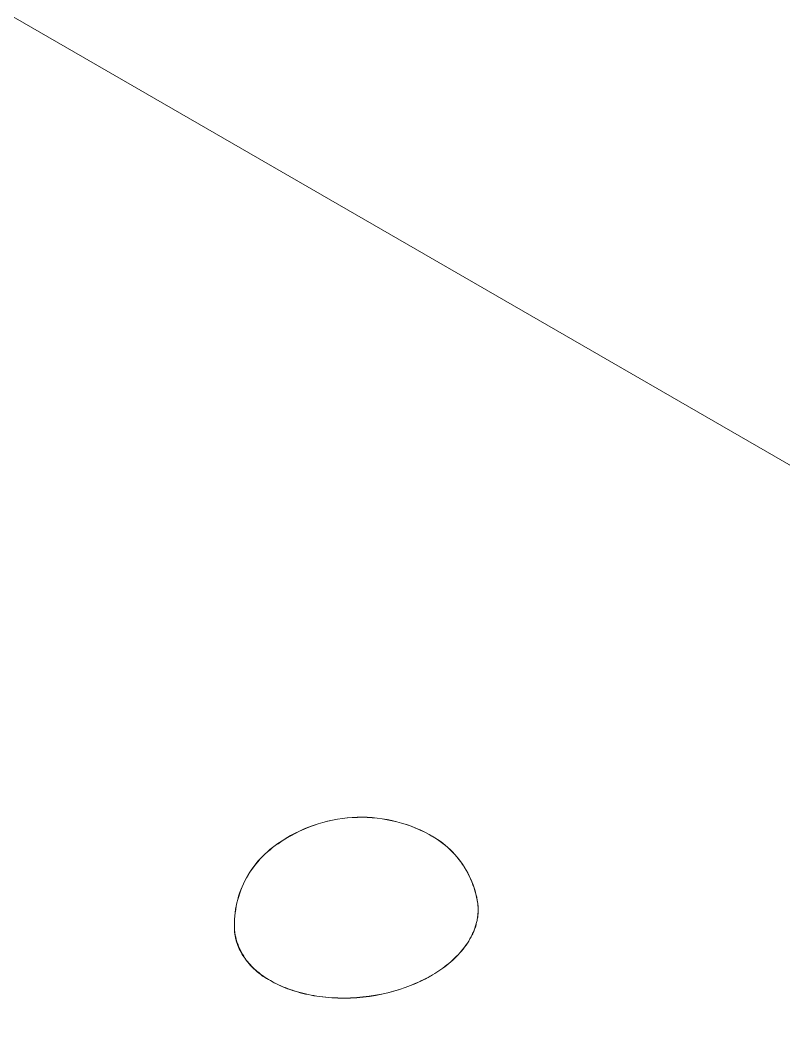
# Model space of a CAD drawing. Header units: millimetres. Extents: x -75 to 3710, y -20 to 2482.
# Drawn here: x 3512.93 to 3549.88, y 955.54 to 1005.12 of the extents above; entities that cross this region are included whole.
import ezdxf

# ---------------------------------------------------------------- set-up
doc = ezdxf.new("R2010")
doc.units = ezdxf.units.MM
doc.layers.add('ZANO_R', color=7, linetype='Continuous', lineweight=0)

msp = doc.modelspace()

# ---------------------------------------------------------------- linework, layer by layer
at = {"layer": 'ZANO_R'}
for p, q in [((3475.981, 1026.413), (3638.041, 932.847)), ((3527.57, 966.26), (3527.804, 966.32)), ((3527.57, 966.26), (3527.804, 966.32)), ((3527.575, 966.253), (3527.809, 966.314)), ((3527.804, 966.32), (3528.039, 966.372)), ((3527.804, 966.32), (3528.039, 966.372)), ((3527.809, 966.314), (3528.044, 966.366)), ((3528.039, 966.372), (3528.277, 966.416)), ((3528.039, 966.372), (3528.277, 966.416)), ((3528.044, 966.366), (3528.282, 966.41)), ((3528.277, 966.416), (3528.516, 966.451)), ((3528.277, 966.416), (3528.516, 966.451)), ((3528.282, 966.41), (3528.521, 966.445)), ((3528.516, 966.451), (3528.756, 966.479)), ((3528.516, 966.451), (3528.756, 966.479)), ((3528.521, 966.445), (3528.761, 966.472)), ((3528.756, 966.479), (3528.996, 966.497)), ((3528.756, 966.479), (3528.996, 966.497)), ((3528.761, 966.472), (3529.001, 966.491)), ((3528.996, 966.497), (3529.237, 966.508)), ((3528.996, 966.497), (3529.237, 966.508)), ((3529.001, 966.491), (3529.242, 966.502)), ((3529.237, 966.508), (3529.479, 966.51)), ((3529.237, 966.508), (3529.479, 966.51)), ((3529.242, 966.502), (3529.484, 966.504)), ((3529.479, 966.51), (3529.72, 966.504)), ((3529.479, 966.51), (3529.72, 966.504)), ((3529.484, 966.504), (3529.725, 966.498)), ((3529.72, 966.504), (3529.961, 966.489)), ((3529.72, 966.504), (3529.961, 966.489)), ((3529.725, 966.498), (3529.966, 966.483)), ((3529.961, 966.489), (3530.201, 966.466)), ((3529.961, 966.489), (3530.201, 966.466)), ((3529.966, 966.483), (3530.206, 966.46)), ((3530.201, 966.466), (3530.441, 966.435)), ((3530.201, 966.466), (3530.441, 966.435)), ((3530.206, 966.46), (3530.446, 966.428)), ((3530.441, 966.435), (3530.679, 966.395)), ((3530.441, 966.435), (3530.679, 966.395)), ((3530.446, 966.428), (3530.684, 966.389)), ((3530.679, 966.395), (3530.916, 966.347)), ((3530.679, 966.395), (3530.916, 966.347)), ((3530.684, 966.389), (3530.921, 966.341)), ((3530.916, 966.347), (3531.15, 966.291)), ((3530.916, 966.347), (3531.15, 966.291)), ((3530.921, 966.341), (3531.155, 966.285)), ((3531.15, 966.291), (3531.383, 966.226)), ((3531.15, 966.291), (3531.383, 966.226)), ((3531.155, 966.285), (3531.388, 966.22)), ((3526.224, 965.731), (3526.44, 965.839)), ((3526.224, 965.731), (3526.44, 965.839)), ((3526.229, 965.725), (3526.445, 965.832)), ((3526.44, 965.839), (3526.66, 965.938)), ((3526.44, 965.839), (3526.66, 965.938)), ((3526.445, 965.832), (3526.665, 965.932)), ((3526.66, 965.938), (3526.883, 966.031)), ((3526.66, 965.938), (3526.883, 966.031)), ((3526.665, 965.932), (3526.888, 966.024)), ((3526.883, 966.031), (3527.109, 966.115)), ((3526.883, 966.031), (3527.109, 966.115)), ((3526.888, 966.024), (3527.114, 966.109)), ((3527.109, 966.115), (3527.338, 966.191)), ((3527.109, 966.115), (3527.338, 966.191)), ((3527.114, 966.109), (3527.343, 966.185)), ((3527.338, 966.191), (3527.57, 966.26)), ((3527.338, 966.191), (3527.57, 966.26)), ((3527.343, 966.185), (3527.575, 966.253)), ((3531.383, 966.226), (3531.613, 966.154)), ((3531.383, 966.226), (3531.613, 966.154)), ((3531.388, 966.22), (3531.618, 966.148)), ((3531.613, 966.154), (3531.841, 966.074)), ((3531.613, 966.154), (3531.841, 966.074)), ((3531.618, 966.148), (3531.846, 966.068)), ((3531.841, 966.074), (3532.066, 965.986)), ((3531.841, 966.074), (3532.066, 965.986)), ((3531.846, 966.068), (3532.071, 965.979)), ((3532.066, 965.986), (3532.287, 965.89)), ((3532.066, 965.986), (3532.287, 965.89)), ((3532.071, 965.979), (3532.292, 965.883)), ((3532.287, 965.89), (3532.505, 965.786)), ((3532.287, 965.89), (3532.505, 965.786)), ((3532.292, 965.883), (3532.51, 965.78)), ((3532.505, 965.786), (3532.72, 965.675)), ((3532.505, 965.786), (3532.72, 965.675)), ((3532.51, 965.78), (3532.725, 965.669)), ((3525.4, 965.228), (3525.599, 965.365)), ((3525.4, 965.228), (3525.599, 965.365)), ((3525.405, 965.222), (3525.604, 965.359)), ((3525.599, 965.365), (3525.803, 965.494)), ((3525.599, 965.365), (3525.803, 965.494)), ((3525.604, 965.359), (3525.808, 965.488)), ((3525.803, 965.494), (3526.012, 965.616)), ((3525.803, 965.494), (3526.012, 965.616)), ((3525.808, 965.488), (3526.016, 965.61)), ((3526.012, 965.616), (3526.224, 965.731)), ((3526.012, 965.616), (3526.224, 965.731)), ((3526.016, 965.61), (3526.229, 965.725)), ((3532.72, 965.675), (3532.857, 965.598)), ((3532.72, 965.675), (3532.857, 965.598)), ((3532.725, 965.669), (3532.862, 965.592)), ((3532.857, 965.598), (3532.992, 965.517)), ((3532.857, 965.598), (3532.992, 965.517)), ((3532.862, 965.592), (3532.997, 965.511)), ((3532.992, 965.517), (3533.124, 965.431)), ((3532.992, 965.517), (3533.123, 965.431)), ((3532.997, 965.511), (3533.129, 965.425)), ((3533.123, 965.431), (3533.252, 965.341)), ((3533.124, 965.431), (3533.252, 965.341)), ((3533.129, 965.425), (3533.257, 965.335)), ((3533.252, 965.341), (3533.378, 965.246)), ((3533.252, 965.341), (3533.378, 965.246)), ((3533.257, 965.335), (3533.383, 965.24)), ((3524.764, 964.724), (3524.885, 964.834)), ((3524.764, 964.724), (3524.885, 964.834)), ((3524.769, 964.718), (3524.89, 964.828)), ((3524.885, 964.834), (3525.008, 964.939)), ((3524.885, 964.834), (3525.008, 964.939)), ((3524.89, 964.828), (3525.013, 964.933)), ((3525.008, 964.939), (3525.136, 965.04)), ((3525.008, 964.939), (3525.136, 965.04)), ((3525.013, 964.933), (3525.141, 965.034)), ((3525.136, 965.04), (3525.266, 965.136)), ((3525.136, 965.04), (3525.266, 965.136)), ((3525.141, 965.034), (3525.271, 965.13)), ((3525.266, 965.136), (3525.4, 965.228)), ((3525.266, 965.136), (3525.4, 965.228)), ((3525.271, 965.13), (3525.405, 965.222)), ((3533.378, 965.246), (3533.5, 965.147)), ((3533.378, 965.246), (3533.5, 965.147)), ((3533.383, 965.24), (3533.505, 965.141)), ((3533.5, 965.147), (3533.618, 965.044)), ((3533.5, 965.147), (3533.618, 965.044)), ((3533.505, 965.141), (3533.623, 965.038)), ((3533.618, 965.044), (3533.733, 964.937)), ((3533.618, 965.044), (3533.733, 964.937)), ((3533.623, 965.038), (3533.738, 964.931)), ((3533.733, 964.937), (3533.845, 964.826)), ((3533.733, 964.937), (3533.844, 964.826)), ((3533.738, 964.931), (3533.85, 964.82)), ((3533.844, 964.826), (3533.952, 964.711)), ((3533.845, 964.826), (3533.952, 964.711)), ((3533.85, 964.82), (3533.957, 964.705)), ((3524.324, 964.247), (3524.428, 964.372)), ((3524.324, 964.247), (3524.428, 964.372)), ((3524.329, 964.241), (3524.433, 964.366)), ((3524.428, 964.372), (3524.536, 964.493)), ((3524.428, 964.372), (3524.536, 964.493)), ((3524.433, 964.366), (3524.541, 964.487)), ((3524.536, 964.493), (3524.648, 964.611)), ((3524.536, 964.493), (3524.648, 964.611)), ((3524.541, 964.487), (3524.653, 964.605)), ((3524.648, 964.611), (3524.764, 964.724)), ((3524.648, 964.611), (3524.764, 964.724)), ((3524.653, 964.605), (3524.769, 964.718)), ((3533.952, 964.711), (3534.055, 964.592)), ((3533.952, 964.711), (3534.055, 964.592)), ((3533.957, 964.705), (3534.06, 964.586)), ((3534.055, 964.592), (3534.154, 964.47)), ((3534.055, 964.592), (3534.154, 964.47)), ((3534.06, 964.586), (3534.159, 964.464)), ((3534.154, 964.47), (3534.249, 964.345)), ((3534.154, 964.47), (3534.249, 964.345)), ((3534.159, 964.464), (3534.254, 964.339)), ((3534.249, 964.345), (3534.339, 964.216)), ((3534.249, 964.345), (3534.339, 964.216)), ((3534.254, 964.339), (3534.344, 964.21)), ((3523.953, 963.714), (3524.039, 963.852)), ((3523.953, 963.714), (3524.039, 963.852)), ((3523.958, 963.708), (3524.044, 963.846)), ((3524.039, 963.852), (3524.13, 963.987)), ((3524.039, 963.852), (3524.13, 963.987)), ((3524.044, 963.846), (3524.135, 963.981)), ((3524.13, 963.987), (3524.225, 964.119)), ((3524.13, 963.987), (3524.225, 964.119)), ((3524.135, 963.981), (3524.23, 964.112)), ((3524.225, 964.119), (3524.324, 964.247)), ((3524.225, 964.119), (3524.324, 964.247)), ((3524.23, 964.112), (3524.329, 964.241)), ((3534.339, 964.216), (3534.425, 964.085)), ((3534.339, 964.216), (3534.425, 964.084)), ((3534.344, 964.21), (3534.43, 964.079)), ((3534.425, 964.085), (3534.506, 963.95)), ((3534.425, 964.084), (3534.506, 963.95)), ((3534.43, 964.079), (3534.511, 963.944)), ((3534.506, 963.95), (3534.583, 963.813)), ((3534.506, 963.95), (3534.583, 963.813)), ((3534.511, 963.944), (3534.588, 963.807)), ((3534.583, 963.813), (3534.655, 963.673)), ((3534.583, 963.813), (3534.654, 963.673)), ((3534.588, 963.807), (3534.66, 963.667)), ((3523.725, 963.283), (3523.796, 963.429)), ((3523.725, 963.283), (3523.796, 963.429)), ((3523.73, 963.277), (3523.801, 963.423)), ((3523.796, 963.429), (3523.872, 963.573)), ((3523.796, 963.429), (3523.872, 963.573)), ((3523.801, 963.423), (3523.877, 963.567)), ((3523.872, 963.573), (3523.953, 963.714)), ((3523.872, 963.573), (3523.953, 963.714)), ((3523.877, 963.567), (3523.958, 963.708)), ((3534.654, 963.673), (3534.721, 963.53)), ((3534.655, 963.673), (3534.722, 963.531)), ((3534.66, 963.667), (3534.727, 963.524)), ((3534.721, 963.53), (3534.783, 963.386)), ((3534.722, 963.531), (3534.783, 963.386)), ((3534.727, 963.524), (3534.788, 963.38)), ((3534.783, 963.386), (3534.84, 963.239)), ((3534.783, 963.386), (3534.84, 963.239)), ((3534.788, 963.38), (3534.845, 963.233)), ((3523.493, 962.677), (3523.543, 962.832)), ((3523.493, 962.677), (3523.543, 962.832)), ((3523.498, 962.671), (3523.548, 962.825)), ((3523.543, 962.832), (3523.599, 962.984)), ((3523.543, 962.832), (3523.599, 962.984)), ((3523.548, 962.825), (3523.604, 962.978)), ((3523.599, 962.984), (3523.659, 963.135)), ((3523.599, 962.984), (3523.659, 963.135)), ((3523.604, 962.978), (3523.664, 963.129)), ((3523.659, 963.135), (3523.725, 963.283)), ((3523.659, 963.135), (3523.725, 963.283)), ((3523.664, 963.129), (3523.73, 963.277)), ((3534.84, 963.239), (3534.892, 963.091)), ((3534.84, 963.239), (3534.892, 963.091)), ((3534.845, 963.233), (3534.897, 963.085)), ((3534.892, 963.091), (3534.938, 962.941)), ((3534.892, 963.091), (3534.938, 962.941)), ((3534.897, 963.085), (3534.943, 962.935)), ((3534.938, 962.941), (3534.98, 962.789)), ((3534.938, 962.941), (3534.98, 962.789)), ((3534.943, 962.935), (3534.985, 962.783)), ((3523.374, 962.204), (3523.408, 962.363)), ((3523.374, 962.204), (3523.408, 962.363)), ((3523.379, 962.198), (3523.413, 962.357)), ((3523.408, 962.363), (3523.448, 962.521)), ((3523.408, 962.363), (3523.448, 962.521)), ((3523.413, 962.357), (3523.453, 962.515)), ((3523.448, 962.521), (3523.493, 962.677)), ((3523.448, 962.521), (3523.493, 962.677)), ((3523.453, 962.515), (3523.498, 962.671)), ((3534.98, 962.789), (3535.016, 962.636)), ((3534.98, 962.789), (3535.016, 962.636)), ((3534.985, 962.783), (3535.021, 962.63)), ((3535.016, 962.636), (3535.046, 962.482)), ((3535.016, 962.636), (3535.046, 962.482)), ((3535.021, 962.63), (3535.051, 962.476)), ((3535.046, 962.482), (3535.072, 962.327)), ((3535.046, 962.482), (3535.072, 962.327)), ((3535.051, 962.476), (3535.077, 962.321)), ((3535.072, 962.327), (3535.078, 962.273)), ((3535.072, 962.327), (3535.078, 962.273)), ((3535.083, 962.267), (3535.077, 962.321)), ((3523.305, 961.722), (3523.322, 961.884)), ((3523.305, 961.722), (3523.322, 961.884)), ((3523.31, 961.716), (3523.327, 961.878)), ((3523.322, 961.884), (3523.346, 962.045)), ((3523.322, 961.884), (3523.346, 962.045)), ((3523.327, 961.878), (3523.351, 962.038)), ((3523.346, 962.045), (3523.374, 962.204)), ((3523.346, 962.045), (3523.374, 962.204)), ((3523.351, 962.038), (3523.379, 962.198)), ((3535.078, 962.273), (3535.082, 962.219)), ((3535.078, 962.273), (3535.082, 962.219)), ((3535.082, 961.84), (3535.078, 961.785)), ((3535.082, 961.84), (3535.078, 961.785)), ((3535.082, 962.219), (3535.086, 962.165)), ((3535.082, 962.219), (3535.086, 962.165)), ((3535.086, 961.894), (3535.082, 961.84)), ((3535.086, 961.894), (3535.082, 961.84)), ((3535.087, 962.213), (3535.083, 962.267)), ((3535.083, 961.779), (3535.087, 961.834)), ((3535.086, 962.165), (3535.088, 962.111)), ((3535.086, 962.165), (3535.088, 962.111)), ((3535.088, 961.948), (3535.086, 961.894)), ((3535.088, 961.948), (3535.086, 961.894)), ((3535.091, 962.159), (3535.087, 962.213)), ((3535.087, 961.834), (3535.091, 961.888)), ((3535.088, 962.111), (3535.089, 962.057)), ((3535.088, 962.111), (3535.089, 962.057)), ((3535.089, 962.003), (3535.088, 961.948)), ((3535.089, 962.003), (3535.088, 961.948)), ((3535.089, 962.057), (3535.089, 962.003)), ((3535.089, 962.057), (3535.089, 962.003)), ((3535.093, 962.105), (3535.091, 962.159)), ((3535.091, 961.888), (3535.093, 961.942)), ((3535.094, 962.051), (3535.093, 962.105)), ((3535.093, 961.942), (3535.094, 961.997)), ((3535.094, 961.997), (3535.094, 962.051)), ((3523.286, 961.235), (3523.287, 961.398)), ((3523.286, 961.235), (3523.287, 961.398)), ((3523.287, 961.398), (3523.293, 961.56)), ((3523.287, 961.398), (3523.293, 961.56)), ((3523.291, 961.229), (3523.292, 961.392)), ((3523.292, 961.392), (3523.298, 961.554)), ((3523.293, 961.56), (3523.305, 961.722)), ((3523.293, 961.56), (3523.305, 961.722)), ((3523.298, 961.554), (3523.31, 961.716)), ((3534.999, 961.351), (3534.984, 961.297)), ((3534.999, 961.351), (3534.984, 961.297)), ((3534.989, 961.291), (3535.004, 961.345)), ((3535.013, 961.405), (3534.999, 961.351)), ((3535.013, 961.405), (3534.999, 961.351)), ((3535.004, 961.345), (3535.018, 961.399)), ((3535.025, 961.459), (3535.013, 961.405)), ((3535.025, 961.459), (3535.013, 961.405)), ((3535.018, 961.399), (3535.03, 961.453)), ((3535.037, 961.513), (3535.025, 961.459)), ((3535.037, 961.513), (3535.025, 961.459)), ((3535.03, 961.453), (3535.042, 961.507)), ((3535.047, 961.567), (3535.037, 961.513)), ((3535.047, 961.567), (3535.037, 961.513)), ((3535.042, 961.507), (3535.052, 961.561)), ((3535.057, 961.622), (3535.047, 961.567)), ((3535.057, 961.622), (3535.047, 961.567)), ((3535.052, 961.561), (3535.062, 961.616)), ((3535.065, 961.676), (3535.057, 961.622)), ((3535.065, 961.676), (3535.057, 961.622)), ((3535.062, 961.616), (3535.07, 961.67)), ((3535.072, 961.731), (3535.065, 961.676)), ((3535.072, 961.731), (3535.065, 961.676)), ((3535.07, 961.67), (3535.077, 961.725)), ((3535.078, 961.785), (3535.072, 961.731)), ((3535.078, 961.785), (3535.072, 961.731)), ((3535.077, 961.725), (3535.083, 961.779)), ((3523.291, 961.073), (3523.286, 961.235)), ((3523.291, 961.073), (3523.286, 961.235)), ((3523.296, 961.067), (3523.291, 961.229)), ((3523.301, 960.911), (3523.291, 961.073)), ((3523.301, 960.911), (3523.291, 961.073)), ((3523.306, 960.905), (3523.296, 961.067)), ((3523.307, 960.866), (3523.301, 960.911)), ((3523.307, 960.866), (3523.301, 960.911)), ((3523.306, 960.905), (3523.327, 960.796)), ((3523.313, 960.821), (3523.307, 960.866)), ((3523.313, 960.821), (3523.307, 960.866)), ((3523.321, 960.777), (3523.313, 960.821)), ((3523.321, 960.777), (3523.313, 960.821)), ((3534.801, 960.819), (3534.748, 960.716)), ((3534.801, 960.819), (3534.748, 960.716)), ((3534.825, 960.871), (3534.801, 960.819)), ((3534.825, 960.871), (3534.801, 960.819)), ((3534.806, 960.813), (3534.83, 960.865)), ((3534.849, 960.924), (3534.825, 960.871)), ((3534.849, 960.924), (3534.825, 960.871)), ((3534.83, 960.865), (3534.854, 960.918)), ((3534.871, 960.976), (3534.849, 960.924)), ((3534.871, 960.976), (3534.849, 960.924)), ((3534.854, 960.918), (3534.876, 960.97)), ((3534.893, 961.029), (3534.871, 960.976)), ((3534.893, 961.029), (3534.871, 960.976)), ((3534.876, 960.97), (3534.898, 961.023)), ((3534.913, 961.082), (3534.893, 961.029)), ((3534.913, 961.082), (3534.893, 961.029)), ((3534.898, 961.023), (3534.918, 961.076)), ((3534.932, 961.136), (3534.913, 961.082)), ((3534.932, 961.136), (3534.913, 961.082)), ((3534.918, 961.076), (3534.937, 961.13)), ((3534.951, 961.189), (3534.932, 961.136)), ((3534.951, 961.189), (3534.932, 961.136)), ((3534.937, 961.13), (3534.956, 961.183)), ((3534.968, 961.243), (3534.951, 961.189)), ((3534.968, 961.243), (3534.951, 961.189)), ((3534.956, 961.183), (3534.973, 961.237)), ((3534.984, 961.297), (3534.968, 961.243)), ((3534.984, 961.297), (3534.968, 961.243)), ((3534.973, 961.237), (3534.989, 961.291)), ((3523.329, 960.733), (3523.321, 960.777)), ((3523.329, 960.733), (3523.321, 960.777)), ((3523.327, 960.796), (3523.352, 960.688)), ((3523.338, 960.688), (3523.329, 960.733)), ((3523.338, 960.688), (3523.329, 960.733)), ((3523.348, 960.644), (3523.338, 960.688)), ((3523.348, 960.644), (3523.338, 960.688)), ((3523.359, 960.6), (3523.348, 960.644)), ((3523.359, 960.6), (3523.348, 960.644)), ((3523.352, 960.688), (3523.381, 960.58)), ((3523.37, 960.557), (3523.359, 960.6)), ((3523.37, 960.557), (3523.359, 960.6)), ((3523.382, 960.513), (3523.37, 960.557)), ((3523.382, 960.513), (3523.37, 960.557)), ((3523.381, 960.58), (3523.413, 960.474)), ((3523.395, 960.47), (3523.382, 960.513)), ((3523.395, 960.47), (3523.382, 960.513)), ((3523.409, 960.427), (3523.395, 960.47)), ((3523.409, 960.427), (3523.395, 960.47)), ((3523.423, 960.384), (3523.409, 960.427)), ((3523.423, 960.384), (3523.409, 960.427)), ((3523.413, 960.474), (3523.449, 960.369)), ((3523.455, 960.299), (3523.423, 960.384)), ((3523.455, 960.299), (3523.423, 960.384)), ((3523.449, 960.369), (3523.489, 960.265)), ((3534.569, 960.412), (3534.502, 960.314)), ((3534.569, 960.412), (3534.502, 960.314)), ((3534.507, 960.308), (3534.574, 960.406)), ((3534.633, 960.512), (3534.569, 960.412)), ((3534.633, 960.512), (3534.569, 960.412)), ((3534.574, 960.406), (3534.638, 960.506)), ((3534.692, 960.613), (3534.633, 960.512)), ((3534.692, 960.613), (3534.633, 960.512)), ((3534.638, 960.506), (3534.697, 960.607)), ((3534.748, 960.716), (3534.692, 960.613)), ((3534.748, 960.716), (3534.692, 960.613)), ((3534.697, 960.607), (3534.753, 960.709)), ((3534.753, 960.709), (3534.806, 960.813)), ((3523.489, 960.214), (3523.455, 960.299)), ((3523.489, 960.214), (3523.455, 960.299)), ((3523.489, 960.265), (3523.532, 960.163)), ((3523.527, 960.131), (3523.489, 960.214)), ((3523.527, 960.131), (3523.489, 960.214)), ((3523.567, 960.049), (3523.527, 960.131)), ((3523.567, 960.049), (3523.527, 960.131)), ((3523.532, 960.163), (3523.578, 960.062)), ((3523.61, 959.968), (3523.567, 960.049)), ((3523.61, 959.968), (3523.567, 960.049)), ((3523.578, 960.062), (3523.629, 959.963)), ((3523.656, 959.888), (3523.61, 959.968)), ((3523.656, 959.888), (3523.61, 959.968)), ((3523.629, 959.963), (3523.682, 959.866)), ((3523.704, 959.81), (3523.656, 959.888)), ((3523.704, 959.81), (3523.656, 959.888)), ((3523.682, 959.866), (3523.739, 959.771)), ((3534.12, 959.847), (3534.034, 959.759)), ((3534.12, 959.847), (3534.034, 959.759)), ((3534.039, 959.753), (3534.125, 959.841)), ((3534.202, 959.937), (3534.12, 959.847)), ((3534.202, 959.937), (3534.12, 959.847)), ((3534.125, 959.841), (3534.207, 959.931)), ((3534.282, 960.029), (3534.202, 959.937)), ((3534.282, 960.029), (3534.202, 959.937)), ((3534.207, 959.931), (3534.287, 960.022)), ((3534.358, 960.122), (3534.282, 960.029)), ((3534.358, 960.122), (3534.282, 960.029)), ((3534.287, 960.022), (3534.363, 960.116)), ((3534.432, 960.217), (3534.358, 960.122)), ((3534.432, 960.217), (3534.358, 960.122)), ((3534.363, 960.116), (3534.437, 960.211)), ((3534.502, 960.314), (3534.432, 960.217)), ((3534.502, 960.314), (3534.432, 960.217)), ((3534.437, 960.211), (3534.507, 960.308)), ((3523.755, 959.732), (3523.704, 959.81)), ((3523.755, 959.732), (3523.704, 959.81)), ((3523.739, 959.771), (3523.799, 959.678)), ((3523.809, 959.656), (3523.755, 959.732)), ((3523.809, 959.656), (3523.755, 959.732)), ((3523.799, 959.678), (3523.862, 959.586)), ((3523.865, 959.582), (3523.809, 959.656)), ((3523.865, 959.582), (3523.809, 959.656)), ((3523.862, 959.586), (3523.929, 959.497)), ((3523.924, 959.509), (3523.865, 959.582)), ((3523.924, 959.509), (3523.865, 959.582)), ((3523.985, 959.437), (3523.924, 959.509)), ((3523.985, 959.437), (3523.924, 959.509)), ((3523.929, 959.497), (3523.998, 959.411)), ((3524.048, 959.366), (3523.985, 959.437)), ((3524.048, 959.366), (3523.985, 959.437)), ((3523.998, 959.411), (3524.071, 959.327)), ((3524.113, 959.298), (3524.048, 959.366)), ((3524.113, 959.298), (3524.048, 959.366)), ((3533.575, 959.349), (3533.477, 959.273)), ((3533.575, 959.349), (3533.477, 959.273)), ((3533.482, 959.266), (3533.58, 959.342)), ((3533.671, 959.427), (3533.575, 959.349)), ((3533.671, 959.427), (3533.575, 959.349)), ((3533.58, 959.342), (3533.676, 959.42)), ((3533.765, 959.507), (3533.671, 959.427)), ((3533.765, 959.507), (3533.671, 959.427)), ((3533.676, 959.42), (3533.77, 959.5)), ((3533.857, 959.589), (3533.765, 959.507)), ((3533.857, 959.589), (3533.765, 959.507)), ((3533.77, 959.5), (3533.862, 959.583)), ((3533.947, 959.673), (3533.857, 959.589)), ((3533.947, 959.673), (3533.857, 959.589)), ((3533.862, 959.583), (3533.952, 959.667)), ((3534.034, 959.759), (3533.947, 959.673)), ((3534.034, 959.759), (3533.947, 959.673)), ((3533.952, 959.667), (3534.039, 959.753)), ((3524.071, 959.327), (3524.146, 959.245)), ((3524.18, 959.23), (3524.113, 959.298)), ((3524.18, 959.23), (3524.113, 959.298)), ((3524.146, 959.245), (3524.224, 959.166)), ((3524.249, 959.165), (3524.18, 959.23)), ((3524.249, 959.165), (3524.18, 959.23)), ((3524.224, 959.166), (3524.305, 959.09)), ((3524.32, 959.1), (3524.249, 959.165)), ((3524.32, 959.1), (3524.249, 959.165)), ((3524.305, 959.09), (3524.388, 959.017)), ((3524.393, 959.038), (3524.32, 959.1)), ((3524.393, 959.038), (3524.32, 959.1)), ((3524.388, 959.017), (3524.474, 958.946)), ((3524.468, 958.977), (3524.393, 959.038)), ((3524.468, 958.977), (3524.393, 959.038)), ((3524.544, 958.917), (3524.468, 958.977)), ((3524.544, 958.917), (3524.468, 958.977)), ((3524.474, 958.946), (3524.562, 958.879)), ((3524.622, 958.86), (3524.544, 958.917)), ((3524.622, 958.86), (3524.544, 958.917)), ((3524.562, 958.879), (3524.652, 958.814)), ((3524.701, 958.804), (3524.622, 958.86)), ((3524.701, 958.804), (3524.622, 958.86)), ((3532.883, 958.873), (3532.775, 958.811)), ((3532.883, 958.873), (3532.775, 958.811)), ((3532.78, 958.805), (3532.888, 958.867)), ((3532.988, 958.937), (3532.883, 958.873)), ((3532.988, 958.937), (3532.883, 958.873)), ((3532.888, 958.867), (3532.993, 958.931)), ((3533.089, 959.001), (3532.988, 958.937)), ((3533.089, 959.001), (3532.988, 958.937)), ((3532.993, 958.931), (3533.094, 958.995)), ((3533.188, 959.066), (3533.089, 959.001)), ((3533.188, 959.066), (3533.089, 959.001)), ((3533.094, 958.995), (3533.193, 959.06)), ((3533.285, 959.132), (3533.188, 959.066)), ((3533.285, 959.132), (3533.188, 959.066)), ((3533.193, 959.06), (3533.29, 959.126)), ((3533.378, 959.199), (3533.285, 959.132)), ((3533.378, 959.199), (3533.285, 959.132)), ((3533.29, 959.126), (3533.383, 959.193)), ((3533.477, 959.273), (3533.378, 959.199)), ((3533.477, 959.273), (3533.378, 959.199)), ((3533.383, 959.193), (3533.482, 959.266)), ((3524.652, 958.814), (3524.745, 958.753)), ((3524.781, 958.749), (3524.701, 958.804)), ((3524.781, 958.749), (3524.701, 958.804)), ((3524.745, 958.753), (3524.84, 958.695)), ((3524.863, 958.696), (3524.781, 958.749)), ((3524.863, 958.696), (3524.781, 958.749)), ((3524.84, 958.695), (3524.936, 958.641)), ((3524.946, 958.645), (3524.863, 958.696)), ((3524.946, 958.645), (3524.863, 958.696)), ((3524.936, 958.641), (3525.035, 958.589)), ((3525.03, 958.596), (3524.946, 958.645)), ((3525.03, 958.596), (3524.946, 958.645)), ((3525.124, 958.543), (3525.03, 958.596)), ((3525.124, 958.543), (3525.03, 958.596)), ((3525.035, 958.589), (3525.129, 958.536)), ((3525.221, 958.491), (3525.124, 958.543)), ((3525.221, 958.491), (3525.124, 958.543)), ((3525.129, 958.536), (3525.226, 958.485)), ((3525.321, 958.44), (3525.221, 958.491)), ((3525.321, 958.44), (3525.221, 958.491)), ((3525.226, 958.485), (3525.326, 958.434)), ((3525.423, 958.39), (3525.321, 958.44)), ((3525.423, 958.39), (3525.321, 958.44)), ((3525.326, 958.434), (3525.428, 958.384)), ((3525.529, 958.342), (3525.423, 958.39)), ((3525.529, 958.342), (3525.423, 958.39)), ((3525.428, 958.384), (3525.534, 958.336)), ((3525.637, 958.295), (3525.529, 958.342)), ((3525.637, 958.295), (3525.529, 958.342)), ((3531.818, 958.355), (3531.554, 958.256)), ((3531.818, 958.355), (3531.554, 958.256)), ((3531.559, 958.25), (3531.823, 958.349)), ((3532.072, 958.46), (3531.818, 958.355)), ((3532.072, 958.46), (3531.818, 958.355)), ((3531.823, 958.349), (3532.077, 958.454)), ((3532.196, 958.515), (3532.072, 958.46)), ((3532.196, 958.515), (3532.072, 958.46)), ((3532.077, 958.454), (3532.201, 958.509)), ((3532.317, 958.572), (3532.196, 958.515)), ((3532.317, 958.572), (3532.196, 958.515)), ((3532.201, 958.509), (3532.322, 958.566)), ((3532.436, 958.63), (3532.317, 958.572)), ((3532.436, 958.63), (3532.317, 958.572)), ((3532.322, 958.566), (3532.441, 958.624)), ((3532.552, 958.689), (3532.436, 958.63)), ((3532.552, 958.689), (3532.436, 958.63)), ((3532.441, 958.624), (3532.557, 958.683)), ((3532.665, 958.749), (3532.552, 958.689)), ((3532.665, 958.749), (3532.552, 958.689)), ((3532.557, 958.683), (3532.67, 958.743)), ((3532.775, 958.811), (3532.665, 958.749)), ((3532.775, 958.811), (3532.665, 958.749)), ((3532.67, 958.743), (3532.78, 958.805)), ((3525.534, 958.336), (3525.642, 958.289)), ((3525.748, 958.25), (3525.637, 958.295)), ((3525.748, 958.25), (3525.637, 958.295)), ((3525.642, 958.289), (3525.753, 958.244)), ((3525.862, 958.206), (3525.748, 958.25)), ((3525.862, 958.206), (3525.748, 958.25)), ((3525.753, 958.244), (3525.867, 958.2)), ((3525.978, 958.163), (3525.862, 958.206)), ((3525.978, 958.163), (3525.862, 958.206)), ((3525.867, 958.2), (3525.983, 958.157)), ((3526.097, 958.123), (3525.978, 958.163)), ((3526.097, 958.123), (3525.978, 958.163)), ((3525.983, 958.157), (3526.102, 958.116)), ((3526.219, 958.084), (3526.097, 958.123)), ((3526.219, 958.084), (3526.097, 958.123)), ((3526.102, 958.116), (3526.224, 958.077)), ((3526.344, 958.046), (3526.219, 958.084)), ((3526.344, 958.046), (3526.219, 958.084)), ((3526.224, 958.077), (3526.349, 958.04)), ((3526.47, 958.011), (3526.344, 958.046)), ((3526.47, 958.011), (3526.344, 958.046)), ((3526.349, 958.04), (3526.475, 958.005)), ((3526.599, 957.978), (3526.47, 958.011)), ((3526.599, 957.978), (3526.47, 958.011)), ((3526.475, 958.005), (3526.604, 957.972)), ((3526.731, 957.946), (3526.599, 957.978)), ((3526.731, 957.946), (3526.599, 957.978)), ((3526.604, 957.972), (3526.736, 957.94)), ((3526.864, 957.917), (3526.731, 957.946)), ((3526.864, 957.917), (3526.731, 957.946)), ((3526.736, 957.94), (3526.869, 957.911)), ((3527, 957.89), (3526.864, 957.917)), ((3527, 957.89), (3526.864, 957.917)), ((3526.869, 957.911), (3527.005, 957.884)), ((3527.138, 957.865), (3527, 957.89)), ((3527.138, 957.865), (3527, 957.89)), ((3527.005, 957.884), (3527.143, 957.859)), ((3527.278, 957.842), (3527.138, 957.865)), ((3527.278, 957.842), (3527.138, 957.865)), ((3527.143, 957.859), (3527.283, 957.836)), ((3527.419, 957.822), (3527.278, 957.842)), ((3527.419, 957.822), (3527.278, 957.842)), ((3530.122, 957.882), (3529.821, 957.834)), ((3530.122, 957.882), (3529.821, 957.834)), ((3529.826, 957.828), (3530.127, 957.876)), ((3530.42, 957.939), (3530.122, 957.882)), ((3530.42, 957.939), (3530.122, 957.882)), ((3530.127, 957.876), (3530.425, 957.933)), ((3530.713, 958.005), (3530.42, 957.939)), ((3530.713, 958.005), (3530.42, 957.939)), ((3530.425, 957.933), (3530.718, 957.999)), ((3531.001, 958.081), (3530.713, 958.005)), ((3531.001, 958.081), (3530.713, 958.005)), ((3530.718, 957.999), (3531.006, 958.074)), ((3531.281, 958.164), (3531.001, 958.081)), ((3531.281, 958.164), (3531.001, 958.081)), ((3531.006, 958.074), (3531.286, 958.158)), ((3531.554, 958.256), (3531.281, 958.164)), ((3531.554, 958.256), (3531.281, 958.164)), ((3531.286, 958.158), (3531.559, 958.25)), ((3527.283, 957.836), (3527.424, 957.816)), ((3527.562, 957.804), (3527.419, 957.822)), ((3527.562, 957.804), (3527.419, 957.822)), ((3527.424, 957.816), (3527.567, 957.798)), ((3527.707, 957.788), (3527.562, 957.804)), ((3527.707, 957.788), (3527.562, 957.804)), ((3527.567, 957.798), (3527.712, 957.782)), ((3528.001, 957.764), (3527.707, 957.788)), ((3528.001, 957.764), (3527.707, 957.788)), ((3527.712, 957.782), (3528.006, 957.758)), ((3528.299, 957.75), (3528.001, 957.764)), ((3528.299, 957.75), (3528.001, 957.764)), ((3528.006, 957.758), (3528.304, 957.744)), ((3528.601, 957.746), (3528.299, 957.75)), ((3528.601, 957.746), (3528.299, 957.75)), ((3528.304, 957.744), (3528.606, 957.74)), ((3528.906, 957.753), (3528.601, 957.746)), ((3528.906, 957.753), (3528.601, 957.746)), ((3528.606, 957.74), (3528.911, 957.747)), ((3529.211, 957.77), (3528.906, 957.753)), ((3529.211, 957.77), (3528.906, 957.753)), ((3528.911, 957.747), (3529.216, 957.764)), ((3529.516, 957.797), (3529.211, 957.77)), ((3529.516, 957.797), (3529.211, 957.77)), ((3529.216, 957.764), (3529.521, 957.791)), ((3529.821, 957.834), (3529.516, 957.797)), ((3529.821, 957.834), (3529.516, 957.797)), ((3529.521, 957.791), (3529.826, 957.828))]:
    msp.add_line(p, q, dxfattribs=at)

doc.saveas('drawing.dxf')
